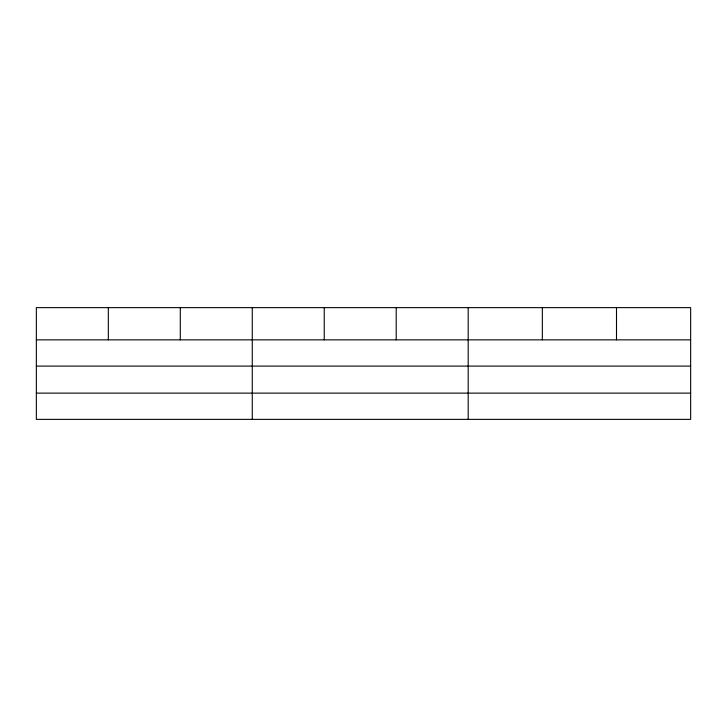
<?xml version="1.0" encoding="UTF-8"?>
<svg xmlns="http://www.w3.org/2000/svg" width="727" height="727" viewBox="0 0 727 727"><rect width="100%" height="100%" fill="white"/><g stroke="black" fill="none" stroke-linecap="round" stroke-linejoin="round"><path stroke-width="1.09" d="M690.65 366.09L690.65 307.63L36.35 307.63L36.35 419.37L690.65 419.37L690.65 366.09L36.35 366.09M36.35 339.854L690.65 339.854M36.35 393.125L690.65 393.125M616.496 307.63L616.496 339.854M542.342 307.63L542.342 339.854M468.188 307.63L468.188 419.37M396.215 307.63L396.215 339.854M324.242 307.63L324.242 339.854M252.269 307.63L252.269 419.37M180.296 307.63L180.296 339.854M108.323 307.63L108.323 339.854"/></g></svg>
